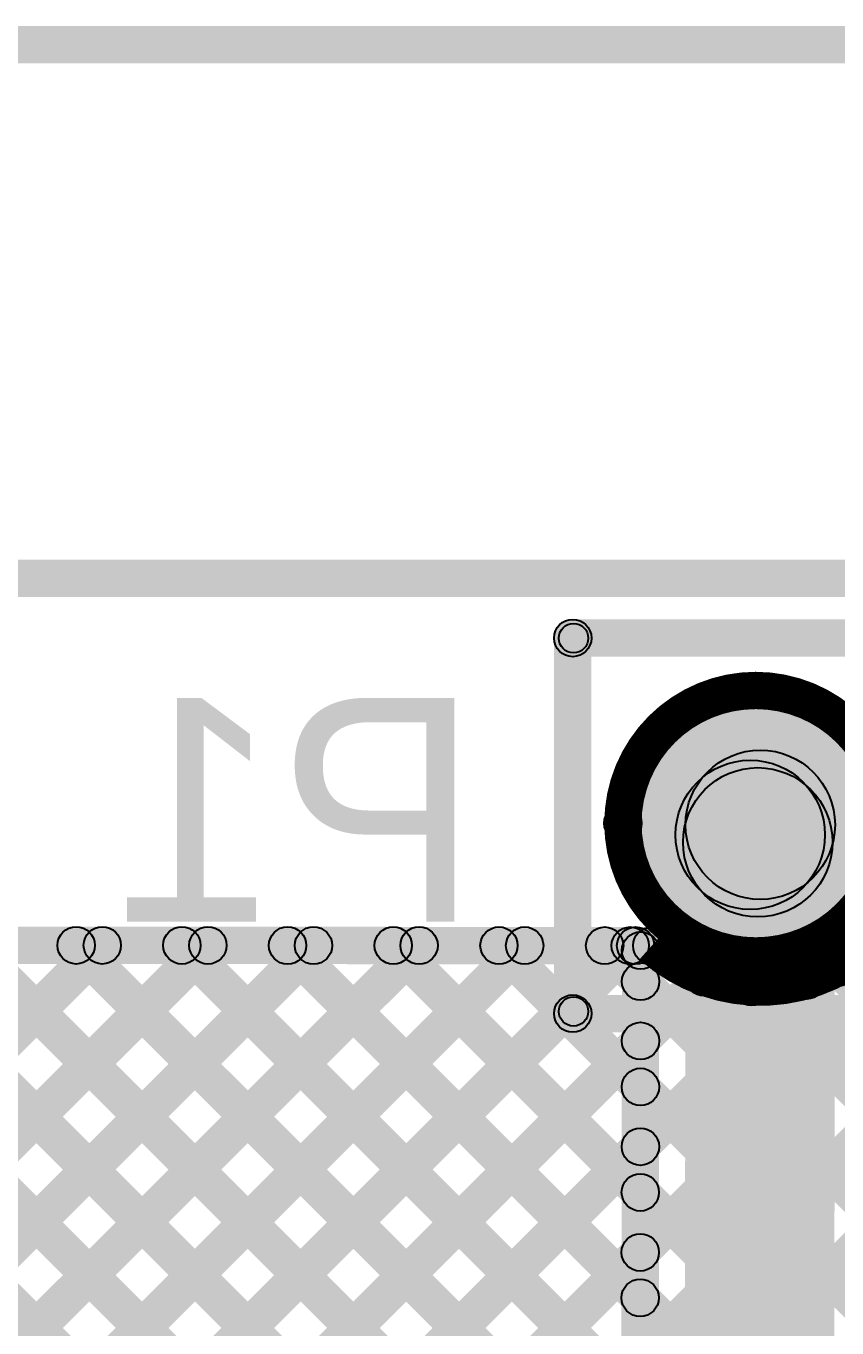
# Model space of a CAD drawing. Header units: millimetres. Extents: x -0.22 to 4.11, y -0.25 to 2.01.
# Drawn here: x 1.2566 to 1.4737, y 1.6423 to 1.9911 of the extents above; entities that cross this region are included whole.
import ezdxf

# ---------------------------------------------------------------- set-up
doc = ezdxf.new("R2010")
doc.units = ezdxf.units.MM
doc.header["$MEASUREMENT"] = 0
for name, color, linetype in [('BottomLayer', 5, 'Continuous'), ('BottomOverlay', 54, 'Continuous'), ('BottomSolder', 6, 'Continuous'), ('Mechanical1', 6, 'Continuous'), ('Mechanical2', 216, 'Continuous'), ('MultiLayer', 9, 'Continuous'), ('PadHoleLayer', 156, 'Continuous'), ('TopLayer', 1, 'Continuous'), ('TopSolder', 216, 'Continuous')]:
    doc.layers.add(name, color=color, linetype=linetype)

# ---------------------------------------------------------------- blocks, each defined once
blk = doc.blocks.new('HDR1X10_B_9')
at = {"layer": 'BottomLayer'}
h = blk.add_hatch(color=5, dxfattribs=at)
edge = h.paths.add_edge_path()
edge.add_arc((0.9, 0), 0.0315, 0, 360)
at = {"layer": 'BottomOverlay'}
for points in [[(0.95, 0.05394), (0.95, 0.04606), (-0.05, 0.04606), (-0.05, 0.05394)], [(0.94606, 0.05), (0.95394, 0.05), (0.95394, -0.05), (0.94606, -0.05)], [(0.95, -0.04606), (0.95, -0.05394), (0.025, -0.05394), (0.025, -0.04606)]]:
    blk.add_hatch(color=54, dxfattribs=at).paths.add_polyline_path(points)
h = blk.add_hatch(color=54, dxfattribs=at)
edge = h.paths.add_edge_path()
edge.add_arc((0.95, 0.05), 0.00394, 0, 360)
h = blk.add_hatch(color=54, dxfattribs=at)
edge = h.paths.add_edge_path()
edge.add_arc((0.95, 0.05), 0.00394, 0, 360)
h = blk.add_hatch(color=54, dxfattribs=at)
edge = h.paths.add_edge_path()
edge.add_arc((0.95, -0.05), 0.00394, 0, 360)
h = blk.add_hatch(color=54, dxfattribs=at)
edge = h.paths.add_edge_path()
edge.add_arc((0.95, -0.05), 0.00394, 0, 360)
at = {"layer": 'BottomSolder'}
h = blk.add_hatch(color=6, dxfattribs=at)
edge = h.paths.add_edge_path()
edge.add_arc((0.9, 0), 0.0355, 0, 360)
at = {"layer": 'MultiLayer'}
h = blk.add_hatch(color=9, dxfattribs=at)
edge = h.paths.add_edge_path()
edge.add_arc((0.9, 0), 0.0315, 0, 360)
at = {"layer": 'PadHoleLayer'}
h = blk.add_hatch(color=156, dxfattribs=at)
edge = h.paths.add_edge_path()
edge.add_arc((0.9, 0), 0.01969, 0, 360)
at = {"layer": 'TopLayer'}
h = blk.add_hatch(color=1, dxfattribs=at)
edge = h.paths.add_edge_path()
edge.add_arc((0.9, 0), 0.0315, 0, 360)
at = {"layer": 'TopSolder'}
h = blk.add_hatch(color=216, dxfattribs=at)
edge = h.paths.add_edge_path()
edge.add_arc((0.9, 0), 0.0355, 0, 360)
at = {"layer": 'BottomOverlay'}
for centre in [(0.95, 0.05), (0.95, 0.05), (0.95, -0.05), (0.95, -0.05)]:
    blk.add_circle(centre, 0.00394, dxfattribs=at)

msp = doc.modelspace()

# ---------------------------------------------------------------- hatches: boundary and pattern name
at = {"layer": 'BottomLayer'}
h = msp.add_hatch(color=5, dxfattribs=at)
edge = h.paths.add_edge_path()
edge.add_arc((1.45322, 1.77713), 0.02, 0, 360)
h = msp.add_hatch(color=5, dxfattribs=at)
edge = h.paths.add_edge_path()
edge.add_arc((1.45322, 1.77713), 0.02, 0, 360)
h = msp.add_hatch(color=5, dxfattribs=at)
edge = h.paths.add_edge_path()
edge.add_arc((1.45053, 1.77444), 0.02, 0, 360)
h = msp.add_hatch(color=5, dxfattribs=at)
edge = h.paths.add_edge_path()
edge.add_arc((1.45053, 1.77444), 0.02, 0, 360)
h = msp.add_hatch(color=5, dxfattribs=at)
edge = h.paths.add_edge_path()
edge.add_arc((1.45253, 1.77244), 0.02, 0, 360)
for points in [[(1.46467, 1.7603), (1.43639, 1.78858), (1.43908, 1.79127), (1.46736, 1.76299)], [(1.43639, 1.7603), (1.46467, 1.78858), (1.46667, 1.78658), (1.43839, 1.7583)], [(1.47253, 1.25058), (1.43253, 1.25063), (1.43322, 1.77715), (1.47322, 1.7771)], [(0.08037, 1.74045), (0.08038, 1.75045), (1.41984, 1.74976), (1.41984, 1.73976)], [(0.08037, 1.74045), (0.08038, 1.75045), (1.41984, 1.74976), (1.41984, 1.73976)], [(0.99325, 1.45395), (0.98618, 1.46103), (1.27352, 1.74837), (1.28059, 1.7413)], [(0.99325, 1.45395), (0.98618, 1.46103), (1.27352, 1.74837), (1.28059, 1.7413)], [(1.02153, 1.45395), (1.01446, 1.46103), (1.30179, 1.74835), (1.30886, 1.74128)], [(1.02153, 1.45395), (1.01446, 1.46103), (1.30179, 1.74835), (1.30886, 1.74128)], [(1.04982, 1.45395), (1.04274, 1.46103), (1.33006, 1.74834), (1.33713, 1.74127)], [(1.04982, 1.45395), (1.04274, 1.46103), (1.33006, 1.74834), (1.33713, 1.74127)], [(1.0781, 1.45395), (1.07103, 1.46103), (1.35833, 1.74832), (1.3654, 1.74125)], [(1.0781, 1.45395), (1.07103, 1.46103), (1.35833, 1.74832), (1.3654, 1.74125)], [(1.10638, 1.45395), (1.09931, 1.46103), (1.3866, 1.74831), (1.39367, 1.74124)], [(1.10638, 1.45395), (1.09931, 1.46103), (1.3866, 1.74831), (1.39367, 1.74124)], [(1.13467, 1.45395), (1.1276, 1.46103), (1.41486, 1.74829), (1.42194, 1.74122)], [(1.13467, 1.45395), (1.1276, 1.46103), (1.41486, 1.74829), (1.42194, 1.74122)], [(1.15332, 1.74136), (1.16039, 1.74843), (1.42437, 1.48445), (1.4173, 1.47738)], [(1.15332, 1.74136), (1.16039, 1.74843), (1.42437, 1.48445), (1.4173, 1.47738)], [(1.18162, 1.74134), (1.18869, 1.74841), (1.4244, 1.5127), (1.41733, 1.50563)], [(1.18162, 1.74134), (1.18869, 1.74841), (1.4244, 1.5127), (1.41733, 1.50563)], [(1.20992, 1.74133), (1.21699, 1.7484), (1.42444, 1.54095), (1.41737, 1.53388)], [(1.20992, 1.74133), (1.21699, 1.7484), (1.42444, 1.54095), (1.41737, 1.53388)], [(1.23822, 1.74131), (1.24529, 1.74838), (1.42448, 1.5692), (1.41741, 1.56213)], [(1.23822, 1.74131), (1.24529, 1.74838), (1.42448, 1.5692), (1.41741, 1.56213)], [(1.26652, 1.7413), (1.27359, 1.74837), (1.42451, 1.59744), (1.41744, 1.59037)], [(1.26652, 1.7413), (1.27359, 1.74837), (1.42451, 1.59744), (1.41744, 1.59037)], [(1.29482, 1.74128), (1.30189, 1.74836), (1.42455, 1.62569), (1.41748, 1.61862)], [(1.29482, 1.74128), (1.30189, 1.74836), (1.42455, 1.62569), (1.41748, 1.61862)], [(1.32312, 1.74127), (1.33019, 1.74834), (1.42459, 1.65394), (1.41752, 1.64687)], [(1.32312, 1.74127), (1.33019, 1.74834), (1.42459, 1.65394), (1.41752, 1.64687)], [(1.35142, 1.74125), (1.35849, 1.74833), (1.42462, 1.68219), (1.41755, 1.67512)], [(1.35142, 1.74125), (1.35849, 1.74833), (1.42462, 1.68219), (1.41755, 1.67512)], [(1.37971, 1.74124), (1.38679, 1.74831), (1.42466, 1.71043), (1.41759, 1.70336)], [(1.37971, 1.74124), (1.38679, 1.74831), (1.42466, 1.71043), (1.41759, 1.70336)], [(1.40801, 1.74123), (1.41508, 1.7483), (1.4247, 1.73868), (1.41763, 1.73161)], [(1.40801, 1.74123), (1.41508, 1.7483), (1.4247, 1.73868), (1.41763, 1.73161)], [(1.4258, 1.45748), (1.4158, 1.4575), (1.41617, 1.74344), (1.42617, 1.74343)], [(1.4258, 1.45748), (1.4158, 1.4575), (1.41617, 1.74344), (1.42617, 1.74343)], [(1.16295, 1.45395), (1.15588, 1.46103), (1.41761, 1.72275), (1.42468, 1.71568)], [(1.16295, 1.45395), (1.15588, 1.46103), (1.41761, 1.72275), (1.42468, 1.71568)], [(1.19124, 1.45395), (1.18417, 1.46103), (1.41757, 1.69443), (1.42464, 1.68736)], [(1.19124, 1.45395), (1.18417, 1.46103), (1.41757, 1.69443), (1.42464, 1.68736)], [(1.21952, 1.45395), (1.21245, 1.46103), (1.41753, 1.66611), (1.4246, 1.65904)], [(1.21952, 1.45395), (1.21245, 1.46103), (1.41753, 1.66611), (1.4246, 1.65904)]]:
    msp.add_hatch(color=5, dxfattribs=at).paths.add_polyline_path(points)
h = msp.add_hatch(color=5, dxfattribs=at)
edge = h.paths.add_edge_path()
edge.add_arc((1.27005, 1.74483), 0.005, 0, 360)
h = msp.add_hatch(color=5, dxfattribs=at)
edge = h.paths.add_edge_path()
edge.add_arc((1.27005, 1.74483), 0.005, 0, 360)
h = msp.add_hatch(color=5, dxfattribs=at)
edge = h.paths.add_edge_path()
edge.add_arc((1.27705, 1.74483), 0.005, 0, 360)
h = msp.add_hatch(color=5, dxfattribs=at)
edge = h.paths.add_edge_path()
edge.add_arc((1.27705, 1.74483), 0.005, 0, 360)
h = msp.add_hatch(color=5, dxfattribs=at)
edge = h.paths.add_edge_path()
edge.add_arc((1.29835, 1.74482), 0.005, 0, 360)
h = msp.add_hatch(color=5, dxfattribs=at)
edge = h.paths.add_edge_path()
edge.add_arc((1.29835, 1.74482), 0.005, 0, 360)
h = msp.add_hatch(color=5, dxfattribs=at)
edge = h.paths.add_edge_path()
edge.add_arc((1.30532, 1.74482), 0.005, 0, 360)
h = msp.add_hatch(color=5, dxfattribs=at)
edge = h.paths.add_edge_path()
edge.add_arc((1.30532, 1.74482), 0.005, 0, 360)
h = msp.add_hatch(color=5, dxfattribs=at)
edge = h.paths.add_edge_path()
edge.add_arc((1.32665, 1.7448), 0.005, 0, 360)
h = msp.add_hatch(color=5, dxfattribs=at)
edge = h.paths.add_edge_path()
edge.add_arc((1.32665, 1.7448), 0.005, 0, 360)
h = msp.add_hatch(color=5, dxfattribs=at)
edge = h.paths.add_edge_path()
edge.add_arc((1.33359, 1.7448), 0.005, 0, 360)
h = msp.add_hatch(color=5, dxfattribs=at)
edge = h.paths.add_edge_path()
edge.add_arc((1.33359, 1.7448), 0.005, 0, 360)
h = msp.add_hatch(color=5, dxfattribs=at)
edge = h.paths.add_edge_path()
edge.add_arc((1.35495, 1.74479), 0.005, 0, 360)
h = msp.add_hatch(color=5, dxfattribs=at)
edge = h.paths.add_edge_path()
edge.add_arc((1.35495, 1.74479), 0.005, 0, 360)
h = msp.add_hatch(color=5, dxfattribs=at)
edge = h.paths.add_edge_path()
edge.add_arc((1.36186, 1.74479), 0.005, 0, 360)
h = msp.add_hatch(color=5, dxfattribs=at)
edge = h.paths.add_edge_path()
edge.add_arc((1.36186, 1.74479), 0.005, 0, 360)
h = msp.add_hatch(color=5, dxfattribs=at)
edge = h.paths.add_edge_path()
edge.add_arc((1.38325, 1.74478), 0.005, 0, 360)
h = msp.add_hatch(color=5, dxfattribs=at)
edge = h.paths.add_edge_path()
edge.add_arc((1.38325, 1.74478), 0.005, 0, 360)
h = msp.add_hatch(color=5, dxfattribs=at)
edge = h.paths.add_edge_path()
edge.add_arc((1.39013, 1.74477), 0.005, 0, 360)
h = msp.add_hatch(color=5, dxfattribs=at)
edge = h.paths.add_edge_path()
edge.add_arc((1.39013, 1.74477), 0.005, 0, 360)
h = msp.add_hatch(color=5, dxfattribs=at)
edge = h.paths.add_edge_path()
edge.add_arc((1.41155, 1.74476), 0.005, 0, 360)
h = msp.add_hatch(color=5, dxfattribs=at)
edge = h.paths.add_edge_path()
edge.add_arc((1.41155, 1.74476), 0.005, 0, 360)
h = msp.add_hatch(color=5, dxfattribs=at)
edge = h.paths.add_edge_path()
edge.add_arc((1.4184, 1.74476), 0.005, 0, 360)
h = msp.add_hatch(color=5, dxfattribs=at)
edge = h.paths.add_edge_path()
edge.add_arc((1.4184, 1.74476), 0.005, 0, 360)
h = msp.add_hatch(color=5, dxfattribs=at)
edge = h.paths.add_edge_path()
edge.add_arc((1.41984, 1.74476), 0.005, 0, 360)
h = msp.add_hatch(color=5, dxfattribs=at)
edge = h.paths.add_edge_path()
edge.add_arc((1.41984, 1.74476), 0.005, 0, 360)
h = msp.add_hatch(color=5, dxfattribs=at)
edge = h.paths.add_edge_path()
edge.add_arc((1.42117, 1.74344), 0.005, 0, 360)
h = msp.add_hatch(color=5, dxfattribs=at)
edge = h.paths.add_edge_path()
edge.add_arc((1.42117, 1.74344), 0.005, 0, 360)
h = msp.add_hatch(color=5, dxfattribs=at)
edge = h.paths.add_edge_path()
edge.add_arc((1.42116, 1.73515), 0.005, 0, 360)
h = msp.add_hatch(color=5, dxfattribs=at)
edge = h.paths.add_edge_path()
edge.add_arc((1.42116, 1.73515), 0.005, 0, 360)
h = msp.add_hatch(color=5, dxfattribs=at)
edge = h.paths.add_edge_path()
edge.add_arc((1.42114, 1.71921), 0.005, 0, 360)
h = msp.add_hatch(color=5, dxfattribs=at)
edge = h.paths.add_edge_path()
edge.add_arc((1.42114, 1.71921), 0.005, 0, 360)
h = msp.add_hatch(color=5, dxfattribs=at)
edge = h.paths.add_edge_path()
edge.add_arc((1.42113, 1.7069), 0.005, 0, 360)
h = msp.add_hatch(color=5, dxfattribs=at)
edge = h.paths.add_edge_path()
edge.add_arc((1.42113, 1.7069), 0.005, 0, 360)
h = msp.add_hatch(color=5, dxfattribs=at)
edge = h.paths.add_edge_path()
edge.add_arc((1.42111, 1.69089), 0.005, 0, 360)
h = msp.add_hatch(color=5, dxfattribs=at)
edge = h.paths.add_edge_path()
edge.add_arc((1.42111, 1.69089), 0.005, 0, 360)
h = msp.add_hatch(color=5, dxfattribs=at)
edge = h.paths.add_edge_path()
edge.add_arc((1.42109, 1.67865), 0.005, 0, 360)
h = msp.add_hatch(color=5, dxfattribs=at)
edge = h.paths.add_edge_path()
edge.add_arc((1.42109, 1.67865), 0.005, 0, 360)
h = msp.add_hatch(color=5, dxfattribs=at)
edge = h.paths.add_edge_path()
edge.add_arc((1.42107, 1.66257), 0.005, 0, 360)
h = msp.add_hatch(color=5, dxfattribs=at)
edge = h.paths.add_edge_path()
edge.add_arc((1.42107, 1.66257), 0.005, 0, 360)
h = msp.add_hatch(color=5, dxfattribs=at)
edge = h.paths.add_edge_path()
edge.add_arc((1.42105, 1.6504), 0.005, 0, 360)
h = msp.add_hatch(color=5, dxfattribs=at)
edge = h.paths.add_edge_path()
edge.add_arc((1.42105, 1.6504), 0.005, 0, 360)
at = {"layer": 'Mechanical1'}
msp.add_hatch(color=6, dxfattribs=at).paths.add_polyline_path([(-0.0904, 1.98113), (-0.0904, 1.99113), (1.58019, 1.99113), (1.58019, 1.98113)])
at = {"layer": 'Mechanical2'}
for points in [[(-0.0904, 1.83813), (-0.0904, 1.84813), (3.8946, 1.84813), (3.8946, 1.83813)], [(1.403, 1.82217), (1.403, 1.83217), (2.406, 1.83217), (2.406, 1.82217)], [(1.408, 1.72656), (1.398, 1.72656), (1.398, 1.82717), (1.408, 1.82717)], [(1.403, 1.72156), (1.403, 1.73156), (2.406, 1.73156), (2.406, 1.72156)]]:
    msp.add_hatch(color=216, dxfattribs=at).paths.add_polyline_path(points)
h = msp.add_hatch(color=216, dxfattribs=at)
edge = h.paths.add_edge_path()
edge.add_arc((1.403, 1.82717), 0.005, 0, 360)
h = msp.add_hatch(color=216, dxfattribs=at)
edge = h.paths.add_edge_path()
edge.add_arc((1.403, 1.82717), 0.005, 0, 360)
h = msp.add_hatch(color=216, dxfattribs=at)
edge = h.paths.add_edge_path()
edge.add_arc((1.41644, 1.77756), 0.005, 0, 360)
h = msp.add_hatch(color=216, dxfattribs=at)
edge = h.paths.add_edge_path()
edge.add_arc((1.403, 1.72656), 0.005, 0, 360)
h = msp.add_hatch(color=216, dxfattribs=at)
edge = h.paths.add_edge_path()
edge.add_arc((1.403, 1.72656), 0.005, 0, 360)
at = {"layer": 'TopLayer'}
for points in [[(0.08037, 1.74045), (0.08038, 1.75045), (1.42417, 1.74975), (1.42417, 1.73975)], [(0.08037, 1.74045), (0.08038, 1.75045), (1.42417, 1.74975), (1.42417, 1.73975)], [(1.03188, 1.49259), (1.02481, 1.49966), (1.27352, 1.74837), (1.28059, 1.7413)], [(1.03188, 1.49259), (1.02481, 1.49966), (1.27352, 1.74837), (1.28059, 1.7413)], [(1.06017, 1.49259), (1.0531, 1.49966), (1.30179, 1.74835), (1.30886, 1.74128)], [(1.06017, 1.49259), (1.0531, 1.49966), (1.30179, 1.74835), (1.30886, 1.74128)], [(1.08845, 1.49259), (1.08138, 1.49966), (1.33006, 1.74834), (1.33713, 1.74127)], [(1.08845, 1.49259), (1.08138, 1.49966), (1.33006, 1.74834), (1.33713, 1.74127)], [(1.11674, 1.49259), (1.10967, 1.49966), (1.35833, 1.74832), (1.3654, 1.74125)], [(1.11674, 1.49259), (1.10967, 1.49966), (1.35833, 1.74832), (1.3654, 1.74125)], [(1.14502, 1.49259), (1.13795, 1.49966), (1.3866, 1.74831), (1.39367, 1.74124)], [(1.14502, 1.49259), (1.13795, 1.49966), (1.3866, 1.74831), (1.39367, 1.74124)], [(1.15332, 1.74136), (1.16039, 1.74843), (1.37619, 1.53263), (1.36912, 1.52556)], [(1.15332, 1.74136), (1.16039, 1.74843), (1.37619, 1.53263), (1.36912, 1.52556)], [(1.17331, 1.49259), (1.16623, 1.49966), (1.41486, 1.74829), (1.42194, 1.74122)], [(1.17331, 1.49259), (1.16623, 1.49966), (1.41486, 1.74829), (1.42194, 1.74122)], [(1.18162, 1.74134), (1.18869, 1.74841), (1.39033, 1.54677), (1.38326, 1.5397)], [(1.18162, 1.74134), (1.18869, 1.74841), (1.39033, 1.54677), (1.38326, 1.5397)], [(1.20992, 1.74133), (1.21699, 1.7484), (1.40448, 1.56091), (1.39741, 1.55384)], [(1.20992, 1.74133), (1.21699, 1.7484), (1.40448, 1.56091), (1.39741, 1.55384)], [(1.23822, 1.74131), (1.24529, 1.74838), (1.41862, 1.57506), (1.41155, 1.56798)], [(1.23822, 1.74131), (1.24529, 1.74838), (1.41862, 1.57506), (1.41155, 1.56798)], [(1.25816, 1.49259), (1.25109, 1.49966), (1.49967, 1.74825), (1.50674, 1.74118)], [(1.25816, 1.49259), (1.25109, 1.49966), (1.49967, 1.74825), (1.50674, 1.74118)], [(1.26652, 1.7413), (1.27359, 1.74837), (1.43276, 1.5892), (1.42569, 1.58213)], [(1.26652, 1.7413), (1.27359, 1.74837), (1.43276, 1.5892), (1.42569, 1.58213)], [(1.29482, 1.74128), (1.30189, 1.74836), (1.4469, 1.60334), (1.43983, 1.59627)], [(1.29482, 1.74128), (1.30189, 1.74836), (1.4469, 1.60334), (1.43983, 1.59627)], [(1.32312, 1.74127), (1.33019, 1.74834), (1.46105, 1.61748), (1.45397, 1.61041)], [(1.32312, 1.74127), (1.33019, 1.74834), (1.46105, 1.61748), (1.45397, 1.61041)], [(1.35142, 1.74125), (1.35849, 1.74833), (1.47519, 1.63162), (1.46812, 1.62455)], [(1.35142, 1.74125), (1.35849, 1.74833), (1.47519, 1.63162), (1.46812, 1.62455)], [(1.37971, 1.74124), (1.38679, 1.74831), (1.48933, 1.64577), (1.48226, 1.6387)], [(1.37971, 1.74124), (1.38679, 1.74831), (1.48933, 1.64577), (1.48226, 1.6387)], [(1.40801, 1.74123), (1.41508, 1.7483), (1.50347, 1.65991), (1.4964, 1.65284)], [(1.40801, 1.74123), (1.41508, 1.7483), (1.50347, 1.65991), (1.4964, 1.65284)], [(1.28644, 1.49259), (1.27937, 1.49966), (1.52474, 1.74503), (1.53181, 1.73796)], [(1.28644, 1.49259), (1.27937, 1.49966), (1.52474, 1.74503), (1.53181, 1.73796)], [(1.47044, 1.73537), (1.47751, 1.74244), (1.53176, 1.68819), (1.52469, 1.68112)], [(1.47044, 1.73537), (1.47751, 1.74244), (1.53176, 1.68819), (1.52469, 1.68112)], [(1.20159, 1.49259), (1.19452, 1.49966), (1.43469, 1.73983), (1.44176, 1.73276)], [(1.20159, 1.49259), (1.19452, 1.49966), (1.43469, 1.73983), (1.44176, 1.73276)], [(1.22987, 1.49259), (1.2228, 1.49966), (1.46213, 1.73898), (1.4692, 1.73191)], [(1.22987, 1.49259), (1.2228, 1.49966), (1.46213, 1.73898), (1.4692, 1.73191)], [(1.31473, 1.49259), (1.30766, 1.49966), (1.54537, 1.73738), (1.55245, 1.73031)], [(1.31473, 1.49259), (1.30766, 1.49966), (1.54537, 1.73738), (1.55245, 1.73031)], [(1.44737, 1.73016), (1.45444, 1.73723), (1.51761, 1.67405), (1.51054, 1.66698)], [(1.44737, 1.73016), (1.45444, 1.73723), (1.51761, 1.67405), (1.51054, 1.66698)]]:
    msp.add_hatch(color=1, dxfattribs=at).paths.add_polyline_path(points)
h = msp.add_hatch(color=1, dxfattribs=at)
edge = h.paths.add_edge_path()
edge.add_arc((1.27005, 1.74483), 0.005, 0, 360)
h = msp.add_hatch(color=1, dxfattribs=at)
edge = h.paths.add_edge_path()
edge.add_arc((1.27005, 1.74483), 0.005, 0, 360)
h = msp.add_hatch(color=1, dxfattribs=at)
edge = h.paths.add_edge_path()
edge.add_arc((1.27705, 1.74483), 0.005, 0, 360)
h = msp.add_hatch(color=1, dxfattribs=at)
edge = h.paths.add_edge_path()
edge.add_arc((1.27705, 1.74483), 0.005, 0, 360)
h = msp.add_hatch(color=1, dxfattribs=at)
edge = h.paths.add_edge_path()
edge.add_arc((1.29835, 1.74482), 0.005, 0, 360)
h = msp.add_hatch(color=1, dxfattribs=at)
edge = h.paths.add_edge_path()
edge.add_arc((1.29835, 1.74482), 0.005, 0, 360)
h = msp.add_hatch(color=1, dxfattribs=at)
edge = h.paths.add_edge_path()
edge.add_arc((1.30532, 1.74482), 0.005, 0, 360)
h = msp.add_hatch(color=1, dxfattribs=at)
edge = h.paths.add_edge_path()
edge.add_arc((1.30532, 1.74482), 0.005, 0, 360)
h = msp.add_hatch(color=1, dxfattribs=at)
edge = h.paths.add_edge_path()
edge.add_arc((1.32665, 1.7448), 0.005, 0, 360)
h = msp.add_hatch(color=1, dxfattribs=at)
edge = h.paths.add_edge_path()
edge.add_arc((1.32665, 1.7448), 0.005, 0, 360)
h = msp.add_hatch(color=1, dxfattribs=at)
edge = h.paths.add_edge_path()
edge.add_arc((1.33359, 1.7448), 0.005, 0, 360)
h = msp.add_hatch(color=1, dxfattribs=at)
edge = h.paths.add_edge_path()
edge.add_arc((1.33359, 1.7448), 0.005, 0, 360)
h = msp.add_hatch(color=1, dxfattribs=at)
edge = h.paths.add_edge_path()
edge.add_arc((1.35495, 1.74479), 0.005, 0, 360)
h = msp.add_hatch(color=1, dxfattribs=at)
edge = h.paths.add_edge_path()
edge.add_arc((1.35495, 1.74479), 0.005, 0, 360)
h = msp.add_hatch(color=1, dxfattribs=at)
edge = h.paths.add_edge_path()
edge.add_arc((1.36186, 1.74479), 0.005, 0, 360)
h = msp.add_hatch(color=1, dxfattribs=at)
edge = h.paths.add_edge_path()
edge.add_arc((1.36186, 1.74479), 0.005, 0, 360)
h = msp.add_hatch(color=1, dxfattribs=at)
edge = h.paths.add_edge_path()
edge.add_arc((1.38325, 1.74478), 0.005, 0, 360)
h = msp.add_hatch(color=1, dxfattribs=at)
edge = h.paths.add_edge_path()
edge.add_arc((1.38325, 1.74478), 0.005, 0, 360)
h = msp.add_hatch(color=1, dxfattribs=at)
edge = h.paths.add_edge_path()
edge.add_arc((1.39013, 1.74477), 0.005, 0, 360)
h = msp.add_hatch(color=1, dxfattribs=at)
edge = h.paths.add_edge_path()
edge.add_arc((1.39013, 1.74477), 0.005, 0, 360)
h = msp.add_hatch(color=1, dxfattribs=at)
edge = h.paths.add_edge_path()
edge.add_arc((1.41155, 1.74476), 0.005, 0, 360)
h = msp.add_hatch(color=1, dxfattribs=at)
edge = h.paths.add_edge_path()
edge.add_arc((1.41155, 1.74476), 0.005, 0, 360)
h = msp.add_hatch(color=1, dxfattribs=at)
edge = h.paths.add_edge_path()
edge.add_arc((1.4184, 1.74476), 0.005, 0, 360)
h = msp.add_hatch(color=1, dxfattribs=at)
edge = h.paths.add_edge_path()
edge.add_arc((1.4184, 1.74476), 0.005, 0, 360)
h = msp.add_hatch(color=1, dxfattribs=at)
edge = h.paths.add_edge_path()
edge.add_arc((1.42417, 1.74475), 0.005, 0, 360)
h = msp.add_hatch(color=1, dxfattribs=at)
edge = h.paths.add_edge_path()
edge.add_arc((1.42417, 1.74475), 0.005, 0, 360)
h = msp.add_hatch(color=1, dxfattribs=at)
edge = h.paths.add_edge_path()
edge.add_arc((1.42417, 1.74475), 0.005, 0, 360)
h = msp.add_hatch(color=1, dxfattribs=at)
edge = h.paths.add_edge_path()
edge.add_arc((1.42417, 1.74475), 0.005, 0, 360)
h = msp.add_hatch(color=1, dxfattribs=at)
edge = h.paths.add_edge_path()
edge.add_arc((1.43822, 1.7363), 0.005, 0, 360)
h = msp.add_hatch(color=1, dxfattribs=at)
edge = h.paths.add_edge_path()
edge.add_arc((1.43822, 1.7363), 0.005, 0, 360)
h = msp.add_hatch(color=1, dxfattribs=at)
edge = h.paths.add_edge_path()
edge.add_arc((1.47397, 1.7389), 0.005, 0, 360)
h = msp.add_hatch(color=1, dxfattribs=at)
edge = h.paths.add_edge_path()
edge.add_arc((1.47397, 1.7389), 0.005, 0, 360)
h = msp.add_hatch(color=1, dxfattribs=at)
edge = h.paths.add_edge_path()
edge.add_arc((1.4509, 1.73369), 0.005, 0, 360)
h = msp.add_hatch(color=1, dxfattribs=at)
edge = h.paths.add_edge_path()
edge.add_arc((1.4509, 1.73369), 0.005, 0, 360)
h = msp.add_hatch(color=1, dxfattribs=at)
edge = h.paths.add_edge_path()
edge.add_arc((1.46566, 1.73545), 0.005, 0, 360)
h = msp.add_hatch(color=1, dxfattribs=at)
edge = h.paths.add_edge_path()
edge.add_arc((1.46566, 1.73545), 0.005, 0, 360)

# ---------------------------------------------------------------- linework, layer by layer
at = {"layer": 'BottomLayer'}
for centre, radius in [((1.45322, 1.77713), 0.02), ((1.45322, 1.77713), 0.02), ((1.45053, 1.77444), 0.02), ((1.45053, 1.77444), 0.02), ((1.45253, 1.77244), 0.02), ((1.27005, 1.74483), 0.005), ((1.27005, 1.74483), 0.005), ((1.27705, 1.74483), 0.005), ((1.27705, 1.74483), 0.005), ((1.29835, 1.74482), 0.005), ((1.29835, 1.74482), 0.005), ((1.30532, 1.74482), 0.005), ((1.30532, 1.74482), 0.005), ((1.32665, 1.7448), 0.005), ((1.32665, 1.7448), 0.005), ((1.33359, 1.7448), 0.005), ((1.33359, 1.7448), 0.005), ((1.35495, 1.74479), 0.005), ((1.35495, 1.74479), 0.005), ((1.36186, 1.74479), 0.005), ((1.36186, 1.74479), 0.005), ((1.38325, 1.74478), 0.005), ((1.38325, 1.74478), 0.005), ((1.39013, 1.74477), 0.005), ((1.39013, 1.74477), 0.005), ((1.41155, 1.74476), 0.005), ((1.41155, 1.74476), 0.005), ((1.4184, 1.74476), 0.005), ((1.4184, 1.74476), 0.005), ((1.41984, 1.74476), 0.005), ((1.41984, 1.74476), 0.005), ((1.42117, 1.74344), 0.005), ((1.42117, 1.74344), 0.005), ((1.42116, 1.73515), 0.005), ((1.42116, 1.73515), 0.005), ((1.42114, 1.71921), 0.005), ((1.42114, 1.71921), 0.005), ((1.42113, 1.7069), 0.005), ((1.42113, 1.7069), 0.005), ((1.42111, 1.69089), 0.005), ((1.42111, 1.69089), 0.005), ((1.42109, 1.67865), 0.005), ((1.42109, 1.67865), 0.005), ((1.42107, 1.66257), 0.005), ((1.42107, 1.66257), 0.005), ((1.42105, 1.6504), 0.005), ((1.42105, 1.6504), 0.005)]:
    msp.add_circle(centre, radius, dxfattribs=at)
at = {"layer": 'Mechanical2', "const_width": 0.01}
msp.add_lwpolyline([(1.48756, 1.77756, 1), (1.41644, 1.77756, 1)], format="xyb", close=True, dxfattribs=at)
at = {"layer": 'Mechanical2'}
for centre in [(1.403, 1.82717), (1.403, 1.82717), (1.41644, 1.77756), (1.403, 1.72656), (1.403, 1.72656)]:
    msp.add_circle(centre, 0.005, dxfattribs=at)
at = {"layer": 'TopLayer', "const_width": 0.01}
msp.add_lwpolyline([(1.48223, 1.74472, -0.382595), (1.42417, 1.74475)], format="xyb", dxfattribs=at)
msp.add_lwpolyline([(1.48223, 1.74472, -0.382595), (1.42417, 1.74475)], format="xyb", dxfattribs=at)
at = {"layer": 'TopLayer'}
for centre in [(1.27005, 1.74483), (1.27005, 1.74483), (1.27705, 1.74483), (1.27705, 1.74483), (1.29835, 1.74482), (1.29835, 1.74482), (1.30532, 1.74482), (1.30532, 1.74482), (1.32665, 1.7448), (1.32665, 1.7448), (1.33359, 1.7448), (1.33359, 1.7448), (1.35495, 1.74479), (1.35495, 1.74479), (1.36186, 1.74479), (1.36186, 1.74479), (1.38325, 1.74478), (1.38325, 1.74478), (1.39013, 1.74477), (1.39013, 1.74477), (1.41155, 1.74476), (1.41155, 1.74476), (1.4184, 1.74476), (1.4184, 1.74476), (1.42417, 1.74475), (1.42417, 1.74475), (1.42417, 1.74475), (1.42417, 1.74475), (1.43822, 1.7363), (1.43822, 1.7363), (1.47397, 1.7389), (1.47397, 1.7389), (1.4509, 1.73369), (1.4509, 1.73369), (1.46566, 1.73545), (1.46566, 1.73545)]:
    msp.add_circle(centre, 0.005, dxfattribs=at)

# ---------------------------------------------------------------- block references
at = {"rotation": 180}
msp.add_blockref('HDR1X10_B_9', (2.35322, 1.77713), dxfattribs=at)

# ---------------------------------------------------------------- texts
at = {"layer": 'BottomOverlay', "text_generation_flag": 2}
msp.add_text('P1', height=0.06, dxfattribs=at).set_placement((1.37785, 1.75114))

doc.saveas('drawing.dxf')
